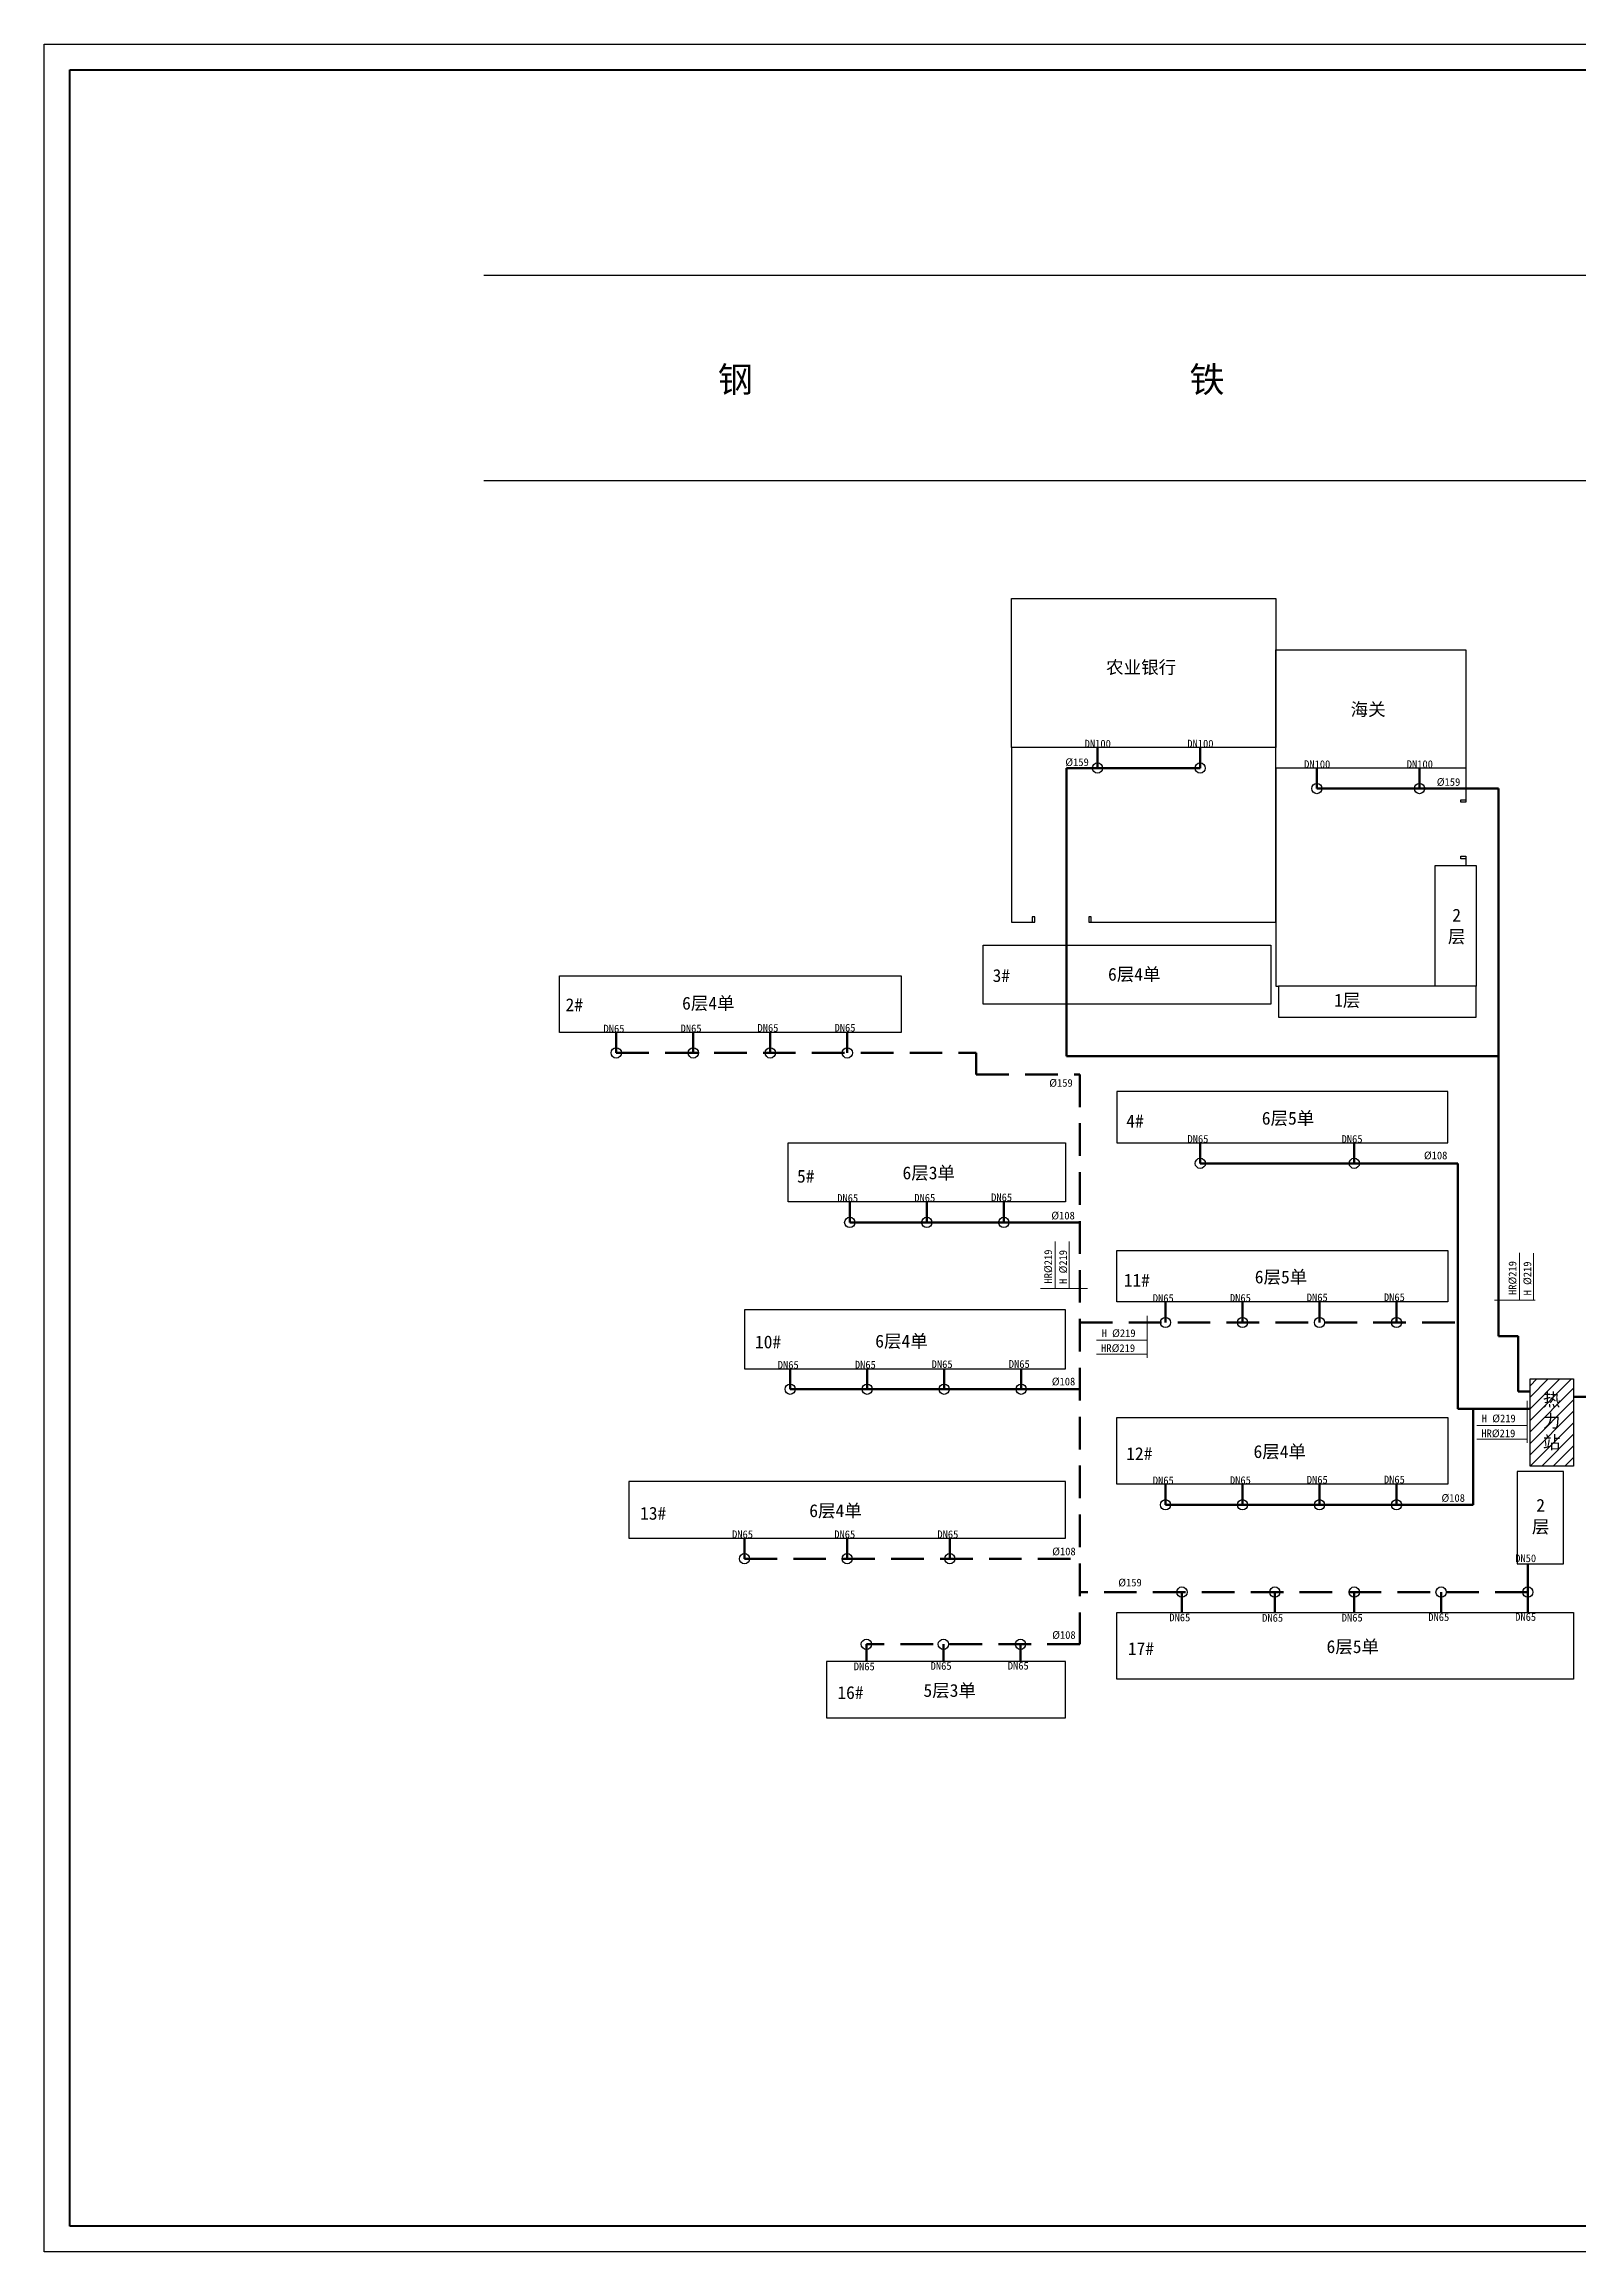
# Model space of a CAD drawing. Header units: millimetres. Extents: x 710 to 1314, y 285 to 715.
# Drawn here: x 710.2 to 1009.1, y 285.3 to 715.3 of the extents above; entities that cross this region are included whole.
import ezdxf

# ---------------------------------------------------------------- set-up
doc = ezdxf.new("R2010")
doc.units = ezdxf.units.MM
doc.linetypes.add('DASHED2', pattern=[9.525, 6.35, -3.175])
doc.layers.add('围栏', color=3, linetype='Continuous')
doc.layers.add('边线', color=1, linetype='Continuous')
doc.layers.add('标注', color=7, linetype='Continuous', lineweight=18)
doc.layers.add('管道', color=7, linetype='Continuous', lineweight=50)

msp = doc.modelspace()

# ---------------------------------------------------------------- hatches: boundary and pattern name
at = {"layer": '标注'}
h = msp.add_hatch(dxfattribs=at)
h.set_pattern_fill('ANSI31', color=5, scale=0.5, style=0)
h.paths.add_polyline_path([(999.59, 438.36), (1008.09, 438.36), (1008.09, 455.36), (999.59, 455.36)])
h.paths.add_polyline_path([(1001.47, 453.2), (1006.12, 453.2), (1006.12, 439.7), (1001.47, 439.7)], flags=24)

# ---------------------------------------------------------------- linework, layer by layer
at = {"lineweight": 40}
for p, q in [((715.18, 290.35), (715.18, 710.35)), ((715.18, 710.35), (1309.18, 710.35)), ((1309.18, 290.35), (715.18, 290.35))]:
    msp.add_line(p, q, dxfattribs=at)
for p, q in [((795.82, 670.36), (1172.48, 670.36)), ((795.82, 630.36), (1163.51, 630.36)), ((898.59, 607.36), (950.09, 607.36)), ((898.59, 578.36), (898.59, 607.36)), ((950.09, 607.36), (950.09, 578.36)), ((950.09, 597.36), (987.09, 597.36)), ((950.09, 574.36), (950.09, 597.36)), ((987.09, 597.36), (987.09, 574.36)), ((950.09, 578.36), (898.59, 578.36)), ((987.09, 574.36), (950.09, 574.36)), ((981.09, 531.86), (981.09, 555.36)), ((981.09, 555.36), (989.09, 555.36)), ((989.09, 555.36), (989.09, 531.86)), ((893.09, 539.86), (949.09, 539.86)), ((893.09, 528.36), (893.09, 539.86)), ((949.09, 539.86), (949.09, 528.36)), ((810.59, 522.86), (810.59, 533.86)), ((810.59, 533.86), (877.09, 533.86)), ((877.09, 533.86), (877.09, 522.86)), ((989.09, 531.86), (950.59, 531.86)), ((950.59, 531.86), (950.59, 525.86)), ((989.09, 531.86), (981.09, 531.86)), ((989.09, 525.86), (989.09, 531.86)), ((949.09, 528.36), (893.09, 528.36)), ((950.59, 525.86), (989.09, 525.86)), ((877.09, 522.86), (810.59, 522.86)), ((919.09, 511.36), (919.09, 501.36)), ((983.59, 511.36), (919.09, 511.36)), ((983.59, 501.36), (983.59, 511.36)), ((855.09, 489.86), (855.09, 501.36)), ((855.09, 501.36), (909.09, 501.36)), ((909.09, 501.36), (909.09, 489.86)), ((919.09, 501.36), (983.59, 501.36)), ((909.09, 489.86), (855.09, 489.86)), ((919.09, 480.36), (983.59, 480.36)), ((919.09, 470.36), (919.09, 480.36)), ((983.59, 480.36), (983.59, 470.36)), ((909.09, 468.86), (846.59, 468.86)), ((846.59, 468.86), (846.59, 457.36)), ((909.09, 457.36), (909.09, 468.86)), ((983.59, 470.36), (919.09, 470.36)), ((846.59, 457.36), (909.09, 457.36)), ((999.59, 438.36), (999.59, 455.36)), ((999.59, 455.36), (1008.09, 455.36)), ((1008.09, 455.36), (1008.09, 438.36)), ((1008.09, 455.36), (1008.09, 448.36)), ((919.09, 447.86), (983.59, 447.86)), ((919.09, 434.86), (919.09, 447.86)), ((983.59, 447.86), (983.59, 434.86)), ((909.09, 435.36), (824.09, 435.36)), ((824.09, 435.36), (824.09, 424.36)), ((909.09, 424.36), (909.09, 435.36)), ((983.59, 434.86), (919.09, 434.86)), ((1006.09, 437.36), (997.09, 437.36)), ((997.09, 437.36), (997.09, 419.36)), ((1008.09, 438.36), (999.59, 438.36)), ((1006.09, 419.36), (1006.09, 437.36)), ((824.09, 424.36), (909.09, 424.36)), ((997.09, 419.36), (1006.09, 419.36)), ((919.09, 409.86), (1008.09, 409.86)), ((919.09, 396.86), (919.09, 409.86)), ((1008.09, 409.86), (1008.09, 396.86)), ((909.09, 400.36), (862.59, 400.36)), ((862.59, 400.36), (862.59, 389.36)), ((909.09, 389.36), (909.09, 400.36)), ((1008.09, 396.86), (919.09, 396.86)), ((862.59, 389.36), (909.09, 389.36))]:
    msp.add_line(p, q)
for centre in [(915.34, 574.36), (935.34, 574.36), (958.07, 570.36), (978.07, 570.36), (821.62, 518.86), (836.62, 518.86), (851.62, 518.86), (866.62, 518.86), (935.37, 497.36), (965.37, 497.36), (867.09, 485.86), (882.09, 485.86), (897.09, 485.86), (928.59, 466.36), (943.59, 466.36), (958.59, 466.36), (973.59, 466.36), (855.49, 453.36), (870.49, 453.36), (885.49, 453.36), (900.49, 453.36), (928.59, 430.86), (943.59, 430.86), (958.59, 430.86), (973.59, 430.86), (846.59, 420.36), (866.59, 420.36), (886.59, 420.36), (931.8, 413.86), (949.89, 413.86), (965.37, 413.86), (982.27, 413.86), (999.17, 413.86), (870.33, 403.68), (885.33, 403.68), (900.33, 403.68)]:
    msp.add_circle(centre, 1)
at = {"layer": '围栏'}
for p, q in [((898.59, 578.36), (898.59, 544.36)), ((950.09, 544.36), (950.09, 574.36)), ((950.09, 574.36), (950.09, 531.86)), ((987.09, 574.36), (987.09, 567.68)), ((986.09, 568.18), (987.09, 568.18)), ((986.09, 567.68), (986.09, 568.18)), ((987.09, 567.68), (986.09, 567.68)), ((986.09, 556.68), (986.09, 557.18)), ((986.09, 557.18), (987.09, 557.18)), ((987.09, 556.68), (986.09, 556.68)), ((987.09, 557.18), (987.09, 555.36)), ((898.59, 544.36), (903.13, 544.36)), ((903.13, 545.36), (902.63, 545.36)), ((902.63, 545.36), (902.63, 544.36)), ((903.13, 544.36), (903.13, 545.36)), ((913.63, 545.36), (913.63, 544.36)), ((914.13, 545.36), (913.63, 545.36)), ((913.63, 544.36), (950.09, 544.36)), ((914.13, 544.36), (914.13, 545.36)), ((950.09, 531.86), (950.59, 531.86))]:
    msp.add_line(p, q, dxfattribs=at)
at = {"layer": '标注'}
for p, q in [((907.1, 472.98), (907.1, 482.16)), ((909.8, 472.98), (909.8, 482.13)), ((997.53, 470.73), (997.53, 479.91)), ((1000.24, 470.73), (1000.24, 479.88)), ((913.42, 472.98), (904.26, 472.98)), ((1000.61, 470.73), (992.67, 470.73)), ((924.99, 459.51), (924.99, 467.69)), ((915.17, 462.91), (924.99, 462.91)), ((915.17, 460.21), (924.99, 460.21)), ((999.04, 442.91), (999.04, 451.09)), ((989.21, 446.31), (999.04, 446.31)), ((989.21, 443.61), (999.04, 443.61))]:
    msp.add_line(p, q, dxfattribs=at)
at = {"layer": '管道'}
for p, q in [((915.34, 578.36), (915.34, 574.36)), ((935.34, 578.36), (935.34, 574.36)), ((909.32, 518.22), (909.32, 574.36)), ((909.32, 574.36), (935.34, 574.36)), ((958.07, 574.36), (958.07, 570.36)), ((978.07, 574.36), (978.07, 570.36)), ((958.07, 570.36), (993.44, 570.36)), ((993.44, 463.69), (993.44, 570.36)), ((821.62, 522.86), (821.62, 518.86)), ((836.62, 522.86), (836.62, 518.86)), ((851.62, 522.86), (851.62, 518.86)), ((866.62, 522.86), (866.62, 518.86)), ((891.72, 518.86), (891.72, 514.68)), ((993.44, 518.22), (909.32, 518.22)), ((935.37, 501.36), (935.37, 497.36)), ((965.37, 501.36), (965.37, 497.36)), ((985.54, 497.36), (935.37, 497.36)), ((985.54, 449.55), (985.54, 497.36)), ((867.09, 489.86), (867.09, 485.86)), ((882.09, 489.86), (882.09, 485.86)), ((897.09, 489.86), (897.09, 485.86)), ((867.09, 485.86), (911.92, 485.86)), ((928.59, 470.36), (928.59, 466.36)), ((943.59, 470.36), (943.59, 466.36)), ((958.59, 470.36), (958.59, 466.36)), ((973.59, 470.36), (973.59, 466.36)), ((997.27, 463.69), (993.44, 463.69)), ((997.27, 452.94), (997.27, 463.69)), ((855.49, 457.36), (855.49, 453.36)), ((870.49, 457.36), (870.49, 453.36)), ((885.49, 457.36), (885.49, 453.36)), ((900.49, 457.36), (900.49, 453.36)), ((855.49, 453.36), (911.92, 453.36)), ((999.59, 452.94), (997.27, 452.94)), ((999.59, 449.55), (985.54, 449.55)), ((988.53, 449.55), (988.53, 430.86)), ((928.59, 434.86), (928.59, 430.86)), ((943.59, 434.86), (943.59, 430.86)), ((958.59, 434.86), (958.59, 430.86)), ((973.59, 434.86), (973.59, 430.86)), ((988.53, 430.86), (928.59, 430.86)), ((846.59, 424.36), (846.59, 420.36)), ((866.59, 424.36), (866.59, 420.36)), ((886.59, 424.36), (886.59, 420.36)), ((999.17, 413.86), (999.17, 419.36)), ((931.8, 413.86), (931.8, 409.86)), ((949.89, 413.86), (949.89, 409.86)), ((965.37, 413.86), (965.37, 409.86)), ((982.27, 413.86), (982.27, 409.86)), ((999.17, 413.86), (999.17, 409.86)), ((870.33, 403.68), (870.33, 400.36)), ((885.33, 403.68), (885.33, 400.36)), ((900.33, 403.68), (900.33, 400.36))]:
    msp.add_line(p, q, dxfattribs=at)
at = {"layer": '管道', "linetype": 'DASHED2'}
for p, q in [((821.62, 518.86), (891.72, 518.86)), ((891.72, 514.68), (911.92, 514.68)), ((911.92, 514.68), (911.92, 403.68)), ((911.92, 466.36), (985.54, 466.36)), ((846.59, 420.36), (911.92, 420.36)), ((999.17, 413.86), (911.92, 413.86)), ((911.92, 403.68), (870.33, 403.68))]:
    msp.add_line(p, q, dxfattribs=at)
at = {"layer": '管道', "linetype": 'DASHED2', "ltscale": 0.5}
msp.add_line((1008.09, 451.86), (1012.59, 451.86), dxfattribs=at)
at = {"layer": '边线'}
for p, q in [((710.18, 715.35), (1314.18, 715.35)), ((710.18, 285.35), (710.18, 715.35)), ((1314.18, 285.35), (710.18, 285.35))]:
    msp.add_line(p, q, dxfattribs=at)

# ---------------------------------------------------------------- texts
at = {"layer": '标注'}
for s, insert, char_height, width, attachment_point in [('{\\fSimSun|b0|i0|c134|p54;钢                         铁                         大                         街}   ', (841.41, 652.53), 5, 382.7017, 1), ('{\\fSimSun|b0|i0|c134|p54;农业银行}', (917.03, 595.23), 2.5, 16.0853, 1), ('{\\fSimSun|b0|i0|c134|p54;海关}', (964.65, 587.04), 2.5, 12.1428, 1), ('%%C159', (909.08, 576.25), 1.5, 10.4897, 1), ('DN100', (912.85, 579.86), 1.5, 6.3469, 1), ('DN100', (932.84, 579.86), 1.5, 6.3469, 1), ('DN100', (955.59, 575.86), 1.5, 6.3469, 1), ('DN100', (975.58, 575.86), 1.5, 6.3469, 1), ('%%C159', (981.43, 572.39), 1.5, 10.4897, 1), ('2{\\fSimSun|b0|i0|c134|p54;层}', (985.3, 543.47), 2.5, 1.9978, 5), ('3#', (894.91, 535.19), 2.5, 5.939, 1), ('6{\\fSimSun|b0|i0|c134|p54;层}4{\\fSimSun|b0|i0|c134|p54;单}', (917.4, 535.44), 2.5, 20.5301, 1), ('2#', (811.74, 529.5), 2.5, 5.939, 1), ('6{\\fSimSun|b0|i0|c134|p54;层}4{\\fSimSun|b0|i0|c134|p54;单}', (834.44, 529.8), 2.5, 20.5301, 1), ('1{\\fSimSun|b0|i0|c134|p54;层}', (961.43, 530.39), 2.5, 7.9911, 1), ('DN65', (819.13, 524.36), 1.5, 6.3469, 1), ('DN65', (834.15, 524.4), 1.5, 6.3469, 1), ('DN65', (849.12, 524.49), 1.5, 6.3469, 1), ('DN65', (864.13, 524.53), 1.5, 6.3469, 1), ('%%C159', (905.95, 513.78), 1.5, 10.4897, 1), ('6{\\fSimSun|b0|i0|c134|p54;层}5{\\fSimSun|b0|i0|c134|p54;单}', (947.35, 507.4), 2.5, 20.5301, 1), ('4#', (920.95, 506.84), 2.5, 5.939, 1), ('DN65', (932.87, 502.86), 1.5, 6.3469, 1), ('DN65', (962.89, 502.86), 1.5, 6.3469, 1), ('%%C108', (978.92, 499.65), 1.5, 9.9494, 1), ('5#', (856.82, 496.11), 2.5, 5.939, 1), ('6{\\fSimSun|b0|i0|c134|p54;层}3{\\fSimSun|b0|i0|c134|p54;单}', (877.37, 496.75), 2.5, 20.5301, 1), ('DN65', (864.65, 491.36), 1.5, 6.3469, 1), ('DN65', (879.67, 491.4), 1.5, 6.3469, 1), ('DN65', (894.63, 491.49), 1.5, 6.3469, 1), ('%%C108', (906.35, 487.94), 1.5, 9.9494, 1), ('11#', (920.46, 475.85), 2.5, 5.939, 1), ('6{\\fSimSun|b0|i0|c134|p54;层}5{\\fSimSun|b0|i0|c134|p54;单}', (945.98, 476.48), 2.5, 20.5301, 1), ('DN65', (926.12, 471.86), 1.5, 6.3469, 1), ('DN65', (941.14, 471.9), 1.5, 6.3469, 1), ('DN65', (956.11, 471.99), 1.5, 6.3469, 1), ('DN65', (971.13, 472.03), 1.5, 6.3469, 1), ('H %%C219', (916.15, 465.03), 1.5, 11.8997, 1), ('10#', (848.63, 463.83), 2.5, 5.939, 1), ('6{\\fSimSun|b0|i0|c134|p54;层}4{\\fSimSun|b0|i0|c134|p54;单}', (872.06, 463.99), 2.5, 20.5301, 1), ('HR%%C219', (916.06, 462.12), 1.5, 11.9811, 1), ('DN65', (853.07, 458.86), 1.5, 6.3469, 1), ('DN65', (868.09, 458.9), 1.5, 6.3469, 1), ('DN65', (883.05, 458.99), 1.5, 6.3469, 1), ('DN65', (898.07, 459.03), 1.5, 6.3469, 1), ('%%C108', (906.44, 455.62), 1.5, 9.9494, 1), ('{\\fSimSun|b0|i0|c134|p54;热力站}', (1002.09, 452.58), 2.5, 3.1708, 1), ('H %%C219', (990.19, 448.43), 1.5, 11.8997, 1), ('HR%%C219', (990.11, 445.52), 1.5, 11.9811, 1), ('12#', (920.94, 442.06), 2.5, 5.939, 1), ('6{\\fSimSun|b0|i0|c134|p54;层}4{\\fSimSun|b0|i0|c134|p54;单}', (945.74, 442.47), 2.5, 20.5301, 1), ('DN65', (926.12, 436.36), 1.5, 6.3469, 1), ('DN65', (941.14, 436.4), 1.5, 6.3469, 1), ('DN65', (956.11, 436.49), 1.5, 6.3469, 1), ('DN65', (971.13, 436.53), 1.5, 6.3469, 1), ('13#', (826.25, 430.45), 2.5, 5.939, 1), ('6{\\fSimSun|b0|i0|c134|p54;层}4{\\fSimSun|b0|i0|c134|p54;单}', (859.21, 430.96), 2.5, 20.5301, 1), ('%%C108', (982.34, 432.94), 1.5, 9.9494, 1), ('2{\\fSimSun|b0|i0|c134|p54;层}', (1001.66, 428.52), 2.5, 1.9978, 5), ('DN65', (844.17, 425.86), 1.5, 6.3469, 1), ('DN65', (864.08, 425.86), 1.5, 6.3469, 1), ('DN65', (884.16, 425.86), 1.5, 6.3469, 1), ('%%C108', (906.52, 422.52), 1.5, 9.9494, 1), ('DN50', (996.7, 421.19), 1.5, 6.3469, 1), ('%%C159', (919.39, 416.46), 1.5, 10.4897, 1), ('DN65', (929.34, 409.66), 1.5, 6.3469, 1), ('DN65', (947.42, 409.58), 1.5, 6.3469, 1), ('DN65', (962.92, 409.62), 1.5, 6.3469, 1), ('DN65', (979.78, 409.72), 1.5, 6.3469, 1), ('DN65', (996.7, 409.76), 1.5, 6.3469, 1), ('%%C108', (906.52, 406.25), 1.5, 9.9494, 1), ('6{\\fSimSun|b0|i0|c134|p54;层}5{\\fSimSun|b0|i0|c134|p54;单}', (959.96, 404.48), 2.5, 20.5301, 1), ('DN65', (867.88, 400.12), 1.5, 6.3469, 1), ('DN65', (882.85, 400.22), 1.5, 6.3469, 1), ('DN65', (897.87, 400.26), 1.5, 6.3469, 1), ('17#', (921.26, 404.07), 2.5, 5.939, 1), ('5{\\fSimSun|b0|i0|c134|p54;层}3{\\fSimSun|b0|i0|c134|p54;单}', (881.45, 395.95), 2.5, 20.5301, 1), ('16#', (864.68, 395.53), 2.5, 5.939, 1)]:
    msp.add_mtext(s, dxfattribs=dict(at, insert=insert, char_height=char_height, width=width, attachment_point=attachment_point))
at = {"layer": '标注', "char_height": 1.5, "attachment_point": 1, "rotation": 90}
for s, insert, width in [('HR%%C219', (904.98, 473.96), 11.8997), ('H %%C219', (907.89, 473.87), 11.9811), ('HR%%C219', (995.42, 471.71), 11.8997), ('H %%C219', (998.32, 471.63), 11.9811)]:
    msp.add_mtext(s, dxfattribs=dict(at, insert=insert, width=width))

doc.saveas('drawing.dxf')
